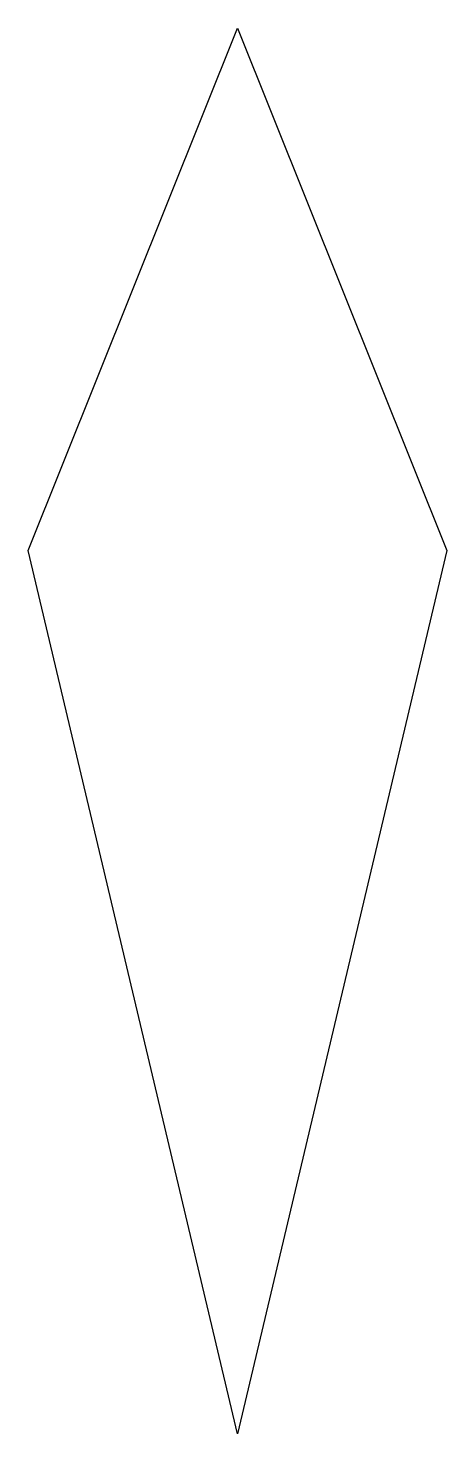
# Model space of a CAD drawing. Header units: millimetres. Extents: x -5.4 to 5.4, y -71.7 to -35.3.
import ezdxf

# ---------------------------------------------------------------- set-up
doc = ezdxf.new("R2010")
doc.units = ezdxf.units.MM
doc.layers.get('0').update_dxf_attribs({"linetype": 'CONTINUOUS'})

msp = doc.modelspace()

# ---------------------------------------------------------------- linework, layer by layer
msp.add_lwpolyline([(0, -35.265), (5.43, -48.795), (0, -71.676), (-5.43, -48.795)], close=True)

doc.saveas('drawing.dxf')
